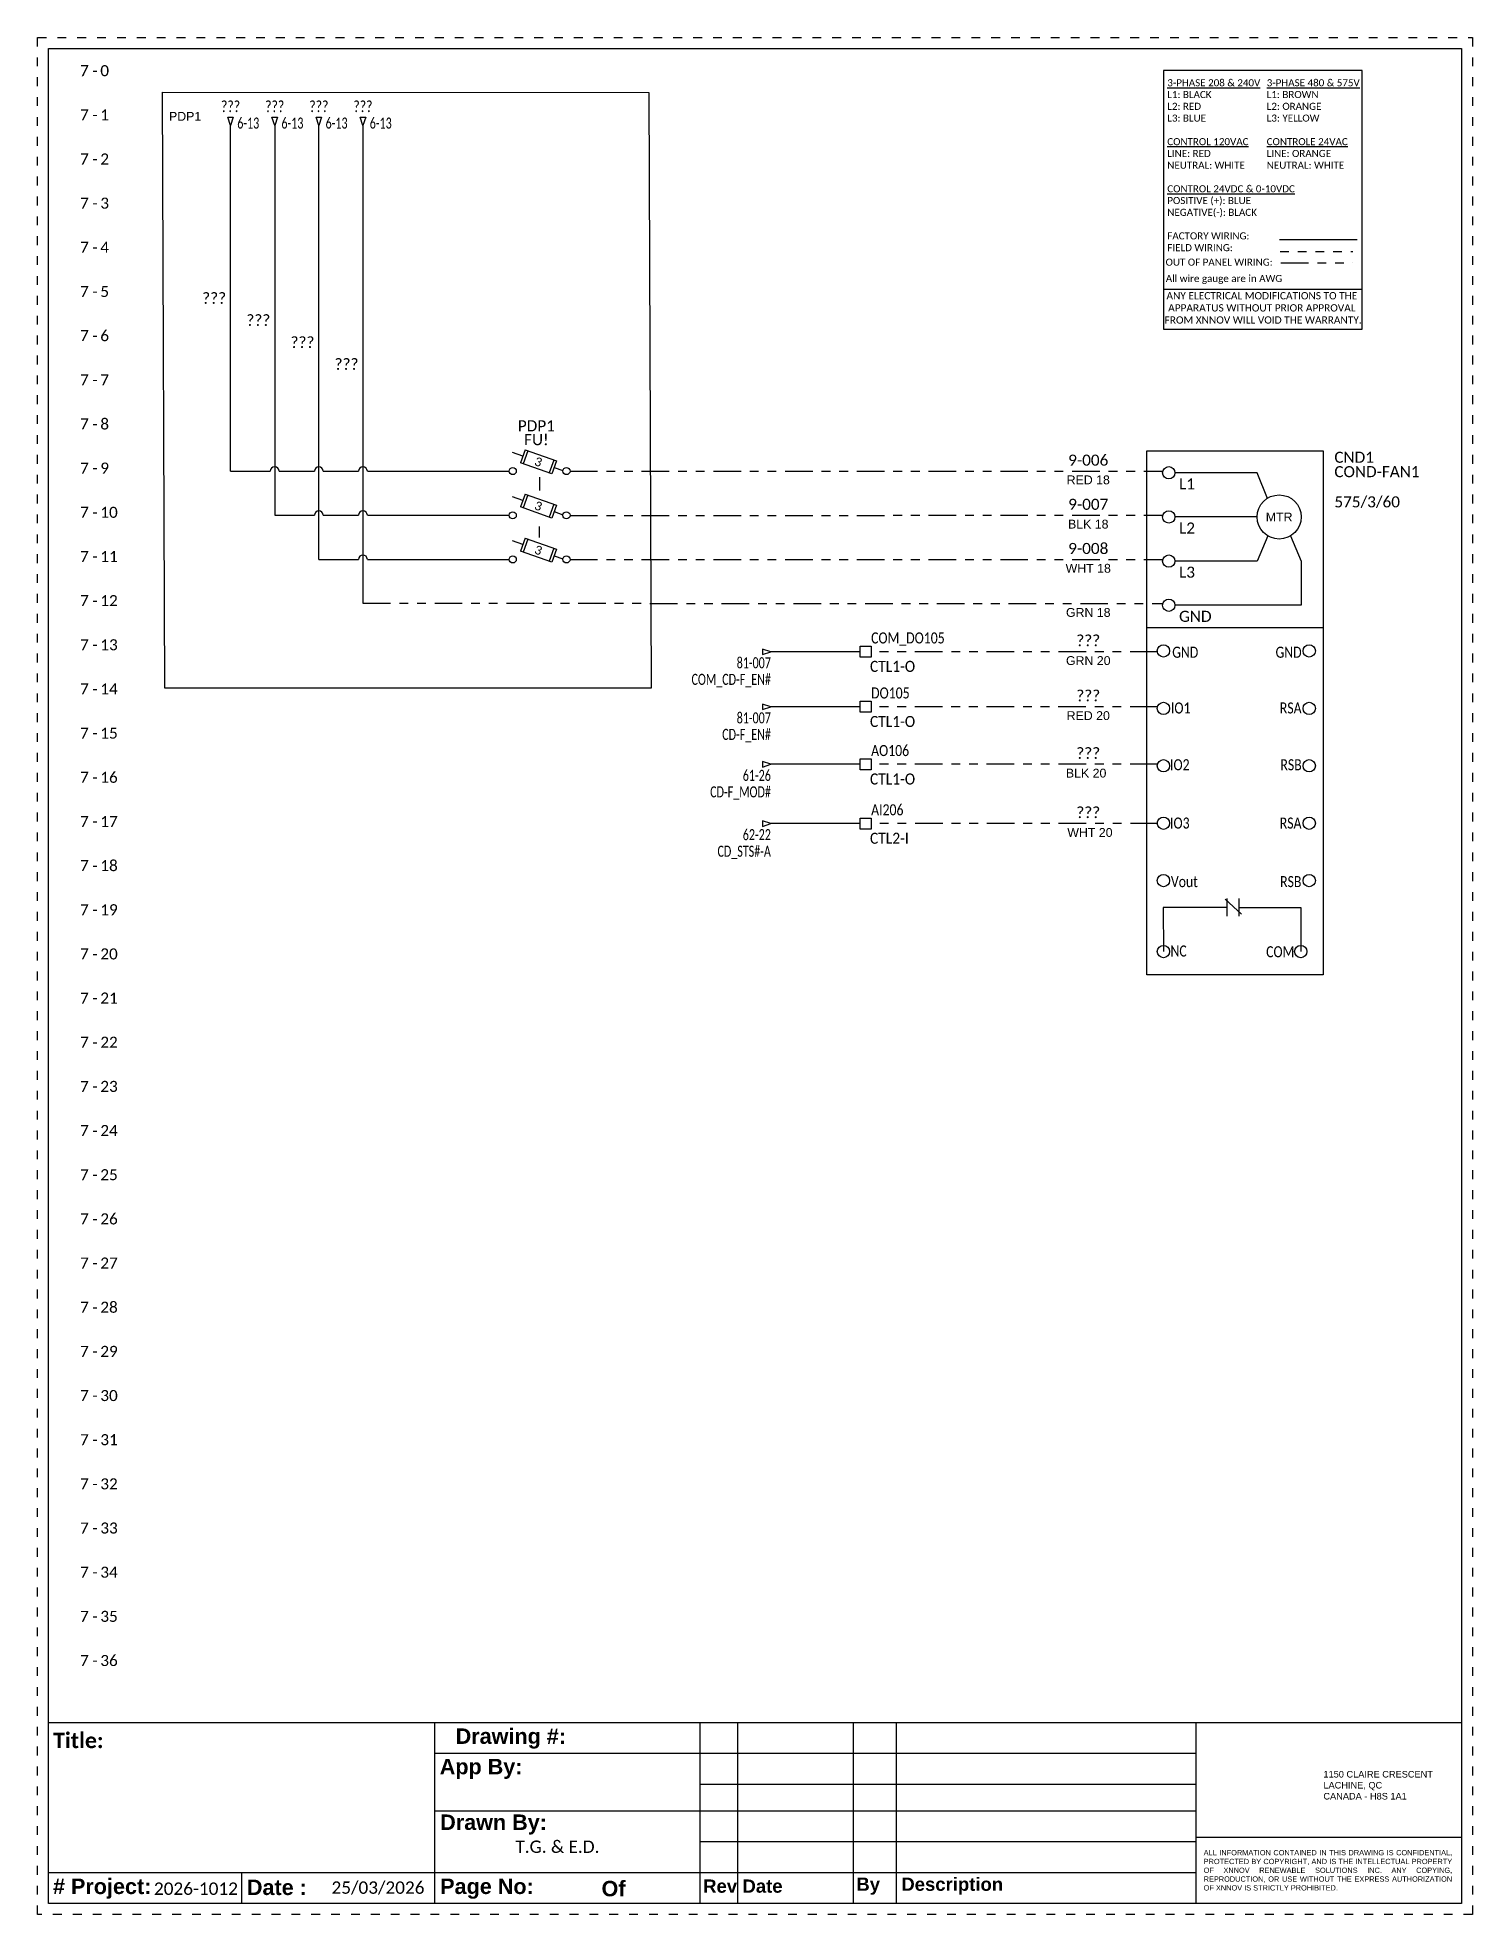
# Model space of a CAD drawing. Header units: inches. Extents: x 0 to 216, y 0 to 294.
# Drawn here: x -0.13 to 16.12, y -0.13 to 21.12 of the extents above; entities outside this region: 4.
import ezdxf
from ezdxf.enums import TextEntityAlignment as Align

# ---------------------------------------------------------------- set-up
doc = ezdxf.new("R2010")
doc.units = ezdxf.units.IN
doc.header["$MEASUREMENT"] = 0
for name, pattern in [('Caddy_Solid', [0]), ('DASHED2', [0.375, 0.25, -0.125]), ('DOT2', [0.125, 0, -0.125]), ('PHANTOM2', [1.25, 0.625, -0.125, 0.125, -0.125, 0.125, -0.125])]:
    doc.linetypes.add(name, pattern=pattern)
for name, color, linetype in [('BLK_18', 251, 'Continuous'), ('BLK_20', 250, 'Continuous'), ('BLU_18', 5, 'Continuous'), ('BRN_8', 46, 'Continuous'), ('DESC', 7, 'Continuous'), ('GRN_14', 76, 'Continuous'), ('GRN_20', 76, 'Continuous'), ('LINK', 9, 'Continuous'), ('LOC', 8, 'Continuous'), ('MISC', 7, 'Continuous'), ('ORG_8', 30, 'Continuous'), ('RAIL', 7, 'Continuous'), ('RED_18', 1, 'Continuous'), ('RED_20', 1, 'Continuous'), ('SYMS', 7, 'Continuous'), ('TAGFIXED', 7, 'Continuous'), ('TAGS', 150, 'Continuous'), ('TERMS', 123, 'Continuous'), ('wht_18', 7, 'Continuous'), ('WHT_20', 7, 'Continuous'), ('WIRENO', 72, 'Continuous'), ('WIREREF_DEST', 52, 'Continuous'), ('XREF', 7, 'Continuous'), ('YEL_8', 2, 'Continuous')]:
    doc.layers.add(name, color=color, linetype=linetype)
doc.layers.add('TITLEBLOCK_FRAME', color=7, linetype='DOT2', plot=False)
doc.styles.get("Standard").update_dxf_attribs({"font": 'arial.ttf'})
doc.styles.add('WD', font='calibri.ttf')

# ---------------------------------------------------------------- blocks, each defined once
blk = doc.blocks.new('*U9')
at = {"color": 7, "linetype": 'Caddy_Solid', "lineweight": 25}
blk.add_line((-1.185, 1.09), (-0.307, 1.09), dxfattribs=at)
at = {"color": 7, "linetype": 'DASHED2', "lineweight": 25, "ltscale": 0.25}
blk.add_line((-1.179, 0.953), (-0.354, 0.953), dxfattribs=at)
at = {"linetype": 'PHANTOM2', "ltscale": 0.5}
blk.add_line((-1.17, 0.826), (-0.355, 0.826), dxfattribs=at)
blk.add_line((-2.5, 0.528), (-0.25, 0.528))
blk.add_lwpolyline([(-0.25, 3), (-2.5, 3), (-2.5, 0.075), (-0.25, 0.075)], close=True)
at = {"style": 'WD'}
for s, p in [('OUT OF PANEL WIRING:', (-2.476, 0.792)), ('All wire gauge are in AWG', (-2.474, 0.607))]:
    blk.add_text(s, height=0.08, dxfattribs=at).set_placement(p)
for s, heights, insert, char_height, attachment_point in [('{\\L3-PHASE 208 & 240V}\\PL1: BLACK\\PL2: RED\\PL3: BLUE\\P\\P{\\LCONTROL 120VAC}\\PLINE: RED\\PNEUTRAL: WHITE\\P{\\L\\PCONTROL 24VDC & 0-10VDC\\P}POSITIVE (+): BLUE\\PNEGATIVE(-): BLACK\\P\\P\\pxql;FACTORY WIRING:\\PFIELD WIRING:', [1.974], (-2.457, 2.903), 0.08, 1), ('{\\L3-PHASE 480 & 575V}\\PL1: BROWN\\PL2: ORANGE\\PL3: YELLOW\\P\\P{\\LCONTROLE 24VAC}\\PLINE: ORANGE\\PNEUTRAL: WHITE', [0], (-1.331, 2.903), 0.08, 1), ('ANY ELECTRICAL MODIFICATIONS TO THE \\PAPPARATUS WITHOUT PRIOR APPROVAL\\P FROM XNNOV WILL VOID THE WARRANTY.', [0], (-1.386, 0.314), 0.08242, 5)]:
    blk.add_mtext_dynamic_manual_height_columns(s, width=4.81392, gutter_width=1.374, heights=heights, dxfattribs=dict(at, insert=insert, char_height=char_height, attachment_point=attachment_point))
blk = doc.blocks.new('HDS21FL0')
for p, q in [((-0.163, 0.241), (-0.216, 0.094)), ((-0.134, 0.231), (-0.187, 0.084)), ((-0.163, 0.241), (0.19, 0.116)), ((-0.19, 0.168), (-0.307, 0.21)), ((0.137, -0.032), (-0.216, 0.094)), ((0.16, 0.126), (0.108, -0.021)), ((0.19, 0.116), (0.137, -0.032)), ((0.164, 0.042), (0.264, 0.006))]:
    blk.add_line(p, q)
at = {"linetype": 'Continuous'}
for centre in [(-0.304, 0), (0.304, 0)]:
    blk.add_circle(centre, 0.04, dxfattribs=at)
at = {"style": 'WD', "width": 0.7}
for tag, p in [('INST', (-0.031, 0.607)), ('LOC', (-0.031, 0.438))]:
    blk.add_attdef(tag, text='', height=0.125, dxfattribs=at).set_placement(p, align=Align.CENTER)
blk.add_attdef('RATING1', text='', height=0.125, rotation=340.3798, dxfattribs=at).set_placement((-0.013, 0.105), align=Align.MIDDLE_CENTER)
at = {"style": 'WD'}
blk.add_attdef('TAG2', text='', height=0.125, dxfattribs=at).set_placement((-0.031, 0.281), align=Align.CENTER)
for tag, p in [('X2LINK', (0, 0.375)), ('X8LINK', (0, -0.25))]:
    blk.add_attdef(tag, p, '', height=0.01, dxfattribs=at)
for tag, p, height, flags in [('CONTACT', (0.098, 0.24), 0.01, 9), ('FAMILY', (0.098, 0.264), 0.01, 9), ('X4TERM01', (-0.344, 0), 0.0125, 1), ('X1TERM02', (0.344, 0), 0.0125, 1)]:
    blk.add_attdef(tag, p, '', height=height, dxfattribs=dict(at, flags=flags))
at = {"linetype": 'Continuous', "style": 'WD', "flags": 8}
blk.add_attdef('TERM01', text='', height=0.125, dxfattribs=at).set_placement((-0.406, -0.031), align=Align.TOP_RIGHT)
blk.add_attdef('TERM02', text='', height=0.125, dxfattribs=at).set_placement((0.406, -0.031), align=Align.TOP_LEFT)
blk = doc.blocks.new('HA1D2')
blk.add_lwpolyline([(0, 0.094), (0.031, 0.094), (0, 0), (-0.031, 0.094), (0, 0.094)])
at = {"style": 'WD', "width": 0.8, "flags": 8}
blk.add_attdef('WIRENO', text='', height=0.125, dxfattribs=at).set_placement((0, 0.15), align=Align.CENTER)
at = {"style": 'WD', "flags": 1}
for tag, p in [('X8TERM01', (0, 0)), ('SIGCODE', (0.026, 0.066))]:
    blk.add_attdef(tag, p, '', height=0.01, dxfattribs=at)
at = {"style": 'WD', "width": 0.7}
for tag, p in [('XREF', (0.077, -0.037)), ('DESC1', (0.077, -0.206))]:
    blk.add_attdef(tag, p, '', height=0.125, dxfattribs=at)
blk = doc.blocks.new('HDS11FL')
for p, q in [((-0.163, 0.241), (-0.216, 0.094)), ((-0.134, 0.231), (-0.187, 0.084)), ((-0.163, 0.241), (0.19, 0.116)), ((-0.19, 0.168), (-0.307, 0.21)), ((0.137, -0.032), (-0.216, 0.094)), ((0.16, 0.126), (0.108, -0.021)), ((0.19, 0.116), (0.137, -0.032)), ((0.164, 0.042), (0.264, 0.006))]:
    blk.add_line(p, q)
at = {"linetype": 'Continuous'}
for centre in [(-0.304, 0), (0.304, 0)]:
    blk.add_circle(centre, 0.04, dxfattribs=at)
at = {"style": 'WD', "width": 0.7}
for tag, p in [('INST', (-0.031, 0.607)), ('LOC', (-0.031, 0.438))]:
    blk.add_attdef(tag, text='', height=0.125, dxfattribs=at).set_placement(p, align=Align.CENTER)
blk.add_attdef('RATING1', text='', height=0.125, rotation=340.3798, dxfattribs=at).set_placement((-0.013, 0.105), align=Align.MIDDLE_CENTER)
at = {"style": 'WD'}
blk.add_attdef('TAG1', text='', height=0.125, dxfattribs=at).set_placement((-0.031, 0.281), align=Align.CENTER)
for tag, p in [('X2LINK', (0, 0.406)), ('X8LINK', (0, -0.109))]:
    blk.add_attdef(tag, p, '', height=0.01, dxfattribs=at)
at = {"linetype": 'Continuous', "style": 'WD', "flags": 9}
for tag, p in [('ASSYCODE', (0.126, 0.206)), ('MFG', (0.126, 0.228)), ('CAT', (0.126, 0.247))]:
    blk.add_attdef(tag, text='', height=0.01, dxfattribs=at).set_placement(p, align=Align.CENTER)
at = {"style": 'WD'}
for tag, p, height, flags in [('FAMILY', (0.098, 0.264), 0.01, 9), ('X4TERM01', (-0.344, 0), 0.0125, 1), ('CONTACT', (0.098, 0.187), 0.01, 9), ('X1TERM02', (0.344, 0), 0.0125, 1)]:
    blk.add_attdef(tag, p, '', height=height, dxfattribs=dict(at, flags=flags))
at = {"linetype": 'Continuous', "style": 'WD', "flags": 8}
blk.add_attdef('TERM01', text='', height=0.125, dxfattribs=at).set_placement((-0.406, -0.031), align=Align.TOP_RIGHT)
blk.add_attdef('TERM02', text='', height=0.125, dxfattribs=at).set_placement((0.406, -0.031), align=Align.TOP_LEFT)
blk = doc.blocks.new('*U11')
blk.add_circle((0, 0), 0.0699)
blk = doc.blocks.new('*U12')
at = {"color": 0, "linetype": 'ByBlock', "lineweight": -2, "transparency": 16777216}
for p in [(0, 2.6), (0, 1.95), (0, 1.3), (0, 0.65), (0, 0)]:
    blk.add_blockref('*U11', p, dxfattribs=at)
blk = doc.blocks.new('*U13')
blk.add_circle((0, 0), 0.0699)
blk = doc.blocks.new('*U14')
at = {"color": 0, "linetype": 'ByBlock', "lineweight": -2, "transparency": 16777216}
for p in [(0, 2.6), (0, 1.95), (0, 1.3), (0, 0.65), (0, 0)]:
    blk.add_blockref('*U13', p, dxfattribs=at)
blk = doc.blocks.new('HMO1_COND_FAN')
for p, q in [((0.25, 1.75), (-0.68, 1.75)), ((0.25, 0.75), (-0.68, 0.75)), ((-1, 0), (1, 0))]:
    blk.add_line(p, q)
at = {"ltscale": 0.5}
for p, q in [((0.366, 1.461), (0.25, 1.75)), ((0.25, 1.25), (-0.68, 1.25)), ((0.372, 1.035), (0.25, 0.75)), ((0.628, 1.035), (0.75, 0.75)), ((0.75, 0.75), (0.75, 0.25)), ((0.75, 0.25), (-0.68, 0.25)), ((-0.112, -3.078), (0.072, -3.246)), ((-0.089, -3.27), (-0.089, -3.07)), ((0.046, -3.27), (0.046, -3.07)), ((0.046, -3.17), (0.744, -3.17)), ((0.744, -3.17), (0.744, -3.67))]:
    blk.add_line(p, q, dxfattribs=at)
blk.add_lwpolyline([(-1, 2), (1, 2), (1, -3.932), (-1, -3.932)], close=True)
blk.add_lwpolyline([(-0.089, -3.17), (-0.814, -3.17), (-0.811, -3.67)], dxfattribs=at)
for centre, radius in [((-0.75, 1.75), 0.0699), ((0.5, 1.25), 0.25), ((-0.75, 1.25), 0.0699), ((-0.75, 0.75), 0.0699), ((-0.75, 0.25), 0.0699), ((-0.811, -3.67), 0.0699), ((0.744, -3.67), 0.0699)]:
    blk.add_circle(centre, radius)
for name, p in [('*U14', (-0.811, -2.867)), ('*U12', (0.84, -2.867))]:
    blk.add_blockref(name, p)
at = {"insert": (0.5, 1.25), "char_height": 0.1, "attachment_point": 5}
blk.add_mtext_dynamic_manual_height_columns('MTR', width=1, gutter_width=0.5, heights=[0], dxfattribs=at)
at = {"style": 'WD'}
for tag, p in [('CAT', (0, 1.896)), ('XREF', (2.147, 0.09))]:
    blk.add_attdef(tag, text='', height=0.125, dxfattribs=at).set_placement(p, align=Align.MIDDLE)
for tag, flags, p in [('FAMILY', 9, (0.567, 1.834)), ('INST', 1, (1.307, 1.864)), ('ASSYCODE', 9, (0.567, 1.659))]:
    blk.add_attdef(tag, text='', height=0.125, dxfattribs=dict(at, flags=flags)).set_placement(p, align=Align.CENTER)
for tag, p in [('LOC', (1.125, 1.926)), ('TAG1', (1.125, 1.763)), ('TERM01', (-0.634, 1.625)), ('DESC1', (1.125, 1.597)), ('DESC2', (1.125, 1.422)), ('DESC3', (1.125, 1.247)), ('RATING1', (1.125, 1.422)), ('TERM02', (-0.634, 1.125)), ('TERM03', (-0.634, 0.625)), ('TERM04', (-0.634, 0.125))]:
    blk.add_attdef(tag, text='', height=0.125, dxfattribs=at).set_placement(p, align=Align.MIDDLE_LEFT)
at = {"style": 'WD', "flags": 1}
for tag, p, height in [('X4TERM01', (-0.82, 1.75), 0.0125), ('X4TERM02', (-0.82, 1.25), 0.0125), ('X4TERM03', (-0.82, 0.75), 0.0125), ('X4TERM04', (-0.82, 0.25), 0.0125), ('X4TERM18', (-0.875, -0.275), 0.005), ('X1TERM23', (0.875, -0.277), 0.005), ('X4TERM19', (-0.875, -0.923), 0.005), ('X1TERM24', (0.874, -0.919), 0.005), ('X4TERM20', (-0.874, -1.566), 0.005), ('X1TERM25', (0.876, -1.571), 0.005), ('X4TERM21', (-0.873, -2.212), 0.005), ('X1TERM26', (0.874, -2.218), 0.005), ('X4TERM22', (-0.871, -2.878), 0.005), ('X1TERM27', (0.873, -2.869), 0.005), ('X4TERM29', (-0.873, -3.674), 0.005), ('X1TERM28', (0.777, -3.671), 0.005)]:
    blk.add_attdef(tag, p, '', height=height, dxfattribs=at)
blk.add_attdef('MFG', text='', height=0.125, dxfattribs=at).set_placement((0.337, 1.721), align=Align.MIDDLE)
at = {"style": 'WD'}
for tag, p in [('X4TERMDESC01', (-0.627, 1.625)), ('X4TERMDESC02', (-0.627, 1.125)), ('X4TERMDESC03', (-0.627, 0.625)), ('X4TERMDESC04', (-0.627, 0.062))]:
    blk.add_attdef(tag, text='', height=0.125, dxfattribs=at).set_placement(p, align=Align.TOP_LEFT)
at = {"style": 'WD', "flags": 1}
for tag, p in [('RATING2', (1.125, 1.247)), ('RATING3', (1.125, 1.047)), ('RATING4', (1.125, 0.859)), ('RATING5', (1.125, 0.672)), ('RATING6', (1.125, 0.484)), ('RATING7', (1.125, 0.297)), ('RATING8', (1.125, 0.109)), ('RATING9', (1.125, -0.078)), ('RATING10', (1.125, -0.266)), ('RATING11', (1.125, -0.453)), ('RATING12', (1.125, -0.641))]:
    blk.add_attdef(tag, text='', height=0.125, dxfattribs=at).set_placement(p, align=Align.MIDDLE_LEFT)
at = {"style": 'WD', "width": 0.8}
for tag, p in [('TERM18', (-0.711, -0.218)), ('TERM19', (-0.726, -0.849)), ('TERM20', (-0.736, -1.493)), ('TERM21', (-0.736, -2.152)), ('TERM22', (-0.726, -2.816))]:
    blk.add_attdef(tag, text='', height=0.125, dxfattribs=at).set_placement(p, align=Align.TOP_LEFT)
for tag, p in [('TERM23', (0.754, -0.218)), ('TERM24', (0.754, -0.849)), ('TERM25', (0.755, -1.493)), ('TERM26', (0.753, -2.152)), ('TERM27', (0.752, -2.816)), ('TERM28', (0.672, -3.61))]:
    blk.add_attdef(tag, text='', height=0.125, dxfattribs=at).set_placement(p, align=Align.TOP_RIGHT)
blk.add_attdef('TERM29', text='', height=0.125, dxfattribs=at).set_placement((-0.731, -3.663), align=Align.MIDDLE_LEFT)
blk = doc.blocks.new('WD_WNH')
at = {"linetype": 'Continuous', "style": 'WD'}
blk.add_attdef('WIRENO', text='', height=0.125, dxfattribs=at).set_placement((0, 0.062), align=Align.CENTER)
at = {"style": 'WD', "flags": 1}
for tag, p in [('W01USER', (0, 0.078)), ('W02USER', (0, 0.07)), ('W03USER', (0, 0.062)), ('W04USER', (0, 0.055)), ('W05USER', (0, 0.047)), ('W06USER', (0, 0.039)), ('W07USER', (0, 0.031)), ('W08USER', (0, 0.023)), ('W09USER', (0, 0.016)), ('W10USER', (0, 0.008))]:
    blk.add_attdef(tag, text='', height=0.005, dxfattribs=at).set_placement(p, align=Align.CENTER)
blk = doc.blocks.new('HA1D3')
blk.add_lwpolyline([(-0.094, 0), (-0.094, -0.031), (0, 0), (-0.094, 0.031), (-0.094, 0)])
at = {"style": 'WD', "width": 0.8, "flags": 8}
blk.add_attdef('WIRENO', text='', height=0.125, dxfattribs=at).set_placement((0, 0.094), align=Align.RIGHT)
at = {"style": 'WD', "flags": 1}
blk.add_attdef('SIGCODE', text='', height=0.01, dxfattribs=at).set_placement((-0.02, 0.047), align=Align.RIGHT)
blk.add_attdef('X1TERM01', (0, 0), '', height=0.01, dxfattribs=at)
at = {"style": 'WD', "width": 0.7}
for tag, p in [('XREF', (0, -0.188)), ('DESC1', (0, -0.375))]:
    blk.add_attdef(tag, text='', height=0.125, dxfattribs=at).set_placement(p, align=Align.RIGHT)
blk = doc.blocks.new('HT0001')
for p, q in [((-0.062, 0.062), (0.062, 0.062)), ((-0.062, -0.062), (-0.062, 0.062)), ((0.062, 0.062), (0.062, -0.062)), ((0.062, -0.062), (-0.062, -0.062))]:
    blk.add_line(p, q)
at = {"style": 'WD'}
for tag, p, width in [('INST', (0.062, 0.42), 0.7), ('LOC', (0.062, 0.25), 0.7), ('DESC1', (0.05, -0.385), 0.8)]:
    blk.add_attdef(tag, p, '', height=0.125, dxfattribs=dict(at, width=width))
at = {"linetype": 'Continuous', "style": 'WD'}
for tag, p, height, width, flags in [('TERM01', (0.062, 0.094), 0.125, 0.8, 8), ('TAGSTRIP', (0.05, -0.229), 0.125, 0.9, 8), ('DESC2', (0.05, -0.541), 0.125, 0.8, 8), ('CAT', (0.213, -0.406), 0.109, 0.8, 1), ('DESC3', (0.05, -0.698), 0.125, 0.8, 8)]:
    blk.add_attdef(tag, p, '', height=height, dxfattribs=dict(at, width=width, flags=flags))
at = {"style": 'WD', "flags": 1}
for tag, p, height in [('X4TERM01', (-0.062, 0), 0.0125), ('X4TERMDESC01', (-0.055, -0.023), 0.025), ('X2TERMDESC01', (-0.006, 0.029), 0.025), ('X2TERM01', (0, 0.062), 0.0125), ('STRIPSEQ', (0, 0), 0.00125), ('X2PIN01', (0.033, 0.084), 0.0125), ('X1TERMDESC01', (0.039, 0.007), 0.025), ('X1TERM01', (0.062, 0), 0.0125), ('X1PIN01', (0.087, 0.016), 0.0125), ('X4PIN01', (-0.114, -0.038), 0.0125), ('LINKTERM', (0, -0.002), 0.00125), ('X8TERMDESC01', (0, -0.054), 0.025), ('X8TERM01', (0, -0.062), 0.0125), ('X8PIN01', (0.026, -0.096), 0.0125)]:
    blk.add_attdef(tag, p, '', height=height, dxfattribs=at)
at = {"linetype": 'Continuous', "style": 'WD', "width": 0.8, "flags": 1}
blk.add_attdef('MFG', text='', height=0.109, dxfattribs=at).set_placement((0.088, -0.406), align=Align.RIGHT)
at = {"style": 'WD', "width": 0.7, "flags": 1}
blk.add_attdef('ASSYCODE', (0.062, -0.281), '', height=0.01, dxfattribs=at)
blk = doc.blocks.new('WD_WNV')
at = {"linetype": 'Continuous', "style": 'WD'}
blk.add_attdef('WIRENO', text='', height=0.125, dxfattribs=at).set_placement((-0.05, 0), align=Align.MIDDLE_RIGHT)
at = {"style": 'WD', "flags": 1}
for tag, p in [('W01USER', (-0.062, 0.094)), ('W02USER', (-0.062, 0.086)), ('W03USER', (-0.062, 0.078)), ('W04USER', (-0.062, 0.07)), ('W05USER', (-0.062, 0.062)), ('W06USER', (-0.062, 0.055)), ('W07USER', (-0.062, 0.047)), ('W08USER', (-0.062, 0.039)), ('W09USER', (-0.062, 0.031)), ('W10USER', (-0.062, 0.023))]:
    blk.add_attdef(tag, text='', height=0.005, dxfattribs=at).set_placement(p, align=Align.CENTER)
blk = doc.blocks.new('WD_MLRH7')
at = {"style": 'WD'}
blk.add_attdef('WDCOPY_DASH', text='', height=0.125, dxfattribs=at).set_placement((-0.684, 0), align=Align.MIDDLE)
blk.add_attdef('SHEET', text='', height=0.125, dxfattribs=at).set_placement((-0.756, 0), align=Align.MIDDLE_RIGHT)
blk.add_attdef('RUNGFIRST', text='', height=0.125, dxfattribs=at).set_placement((-0.625, 0), align=Align.MIDDLE_LEFT)
at = {"style": 'WD', "flags": 1}
for tag, p in [('RUNGHORV', (-0.25, -0.127)), ('RUNGDIST', (-0.25, -0.2)), ('RUNGCNT', (-0.25, -0.237)), ('RUNGINC', (-0.25, -0.163)), ('WIRE-START', (-0.25, -0.356)), ('WIREMODE', (-0.25, -0.281)), ('WIRE-GSUF', (-0.25, -0.396)), ('PH3SPACE', (-0.25, -0.437)), ('WIREFMT', (-0.25, -0.321))]:
    blk.add_attdef(tag, text='', height=0.025, dxfattribs=at).set_placement(p, align=Align.RIGHT)
blk = doc.blocks.new('*U18')
at = {"color": 5}
for p, q in [((0, 21), (16, 21)), ((0, 0), (0, 21)), ((16, 21), (16, 0)), ((0, 2.05), (16, 2.05)), ((4.372, 2.05), (4.372, 0)), ((7.376, 2.05), (7.376, 0)), ((7.8, 2.05), (7.8, 0)), ((9.113, 2.05), (9.113, 0)), ((9.599, 2.05), (9.599, 0)), ((9.599, 2.05), (9.599, 0)), ((12.992, 2.05), (12.992, 0)), ((4.372, 1.7), (12.992, 1.7)), ((7.376, 1.35), (12.992, 1.35)), ((4.372, 1.05), (12.992, 1.05)), ((7.376, 0.7), (12.992, 0.7)), ((12.992, 0.75), (16, 0.75)), ((0, 0.35), (12.992, 0.35)), ((2.186, 0.35), (2.186, 0)), ((16, 0), (0, 0))]:
    blk.add_line(p, q, dxfattribs=at)
at = {"layer": 'TITLEBLOCK_FRAME'}
blk.add_lwpolyline([(-0.125, 21.125), (16.125, 21.125), (16.125, -0.125), (-0.125, -0.125)], close=True, dxfattribs=at)
blk.add_lwpolyline([(-0.125, 21.125), (16.125, 21.125), (16.125, -0.125), (-0.125, -0.125)], close=True, dxfattribs=at)
at = {"color": 7, "char_height": 0.175, "style": 'WD'}
for s, width, gutter_width, heights, insert, attachment_point in [('{\\fCalibri|b1|i0|c0|p34;Title:}', 4.49877, 1.75, [0], (0.052, 1.933), 1), ('\\pxi-3,l4,t4;{\\fArial|b1|i0|c0|p34;Drawing #:}', 2.99404, 4.083, [0], (4.435, 1.867), 4), ('{\\fArial|b1|i0|c0|p34;App By:}', 4.49661, 1.749, [0], (4.43, 1.523), 4), ('{\\fArial|b1|i0|c0|p34;Drawn By:}', 2.16756, 1.749, [0.131], (4.435, 0.893), 4), ('{\\fArial|b1|i0|c0|p34;# Project:}', 1.25184, 1.749, [0], (0.05, 0.167), 4), ('{\\fArial|b1|i0|c0|p34;Date :}', 2.18747, 1.749, [0], (2.246, 0.181), 4), ('{\\fArial|b1|i0|c0|p34;Page No:}', 4.49661, 1.749, [0], (4.435, 0.167), 4), ('{\\fArial|b1|i0|c0|p34;Of}', 4.49661, 1.749, [0], (6.262, 0.167), 4)]:
    blk.add_mtext_dynamic_manual_height_columns(s, width=width, gutter_width=gutter_width, heights=heights, dxfattribs=dict(at, insert=insert, attachment_point=attachment_point))
for s, width, gutter_width, insert, char_height, attachment_point in [('1150 CLAIRE CRESCENT\\PLACHINE, QC \\PCANADA - H8S 1A1', 1.56147, 0.995, (14.437, 1.5), 0.07464, 1), ('\\pxqj;ALL INFORMATION CONTAINED IN THIS DRAWING IS CONFIDENTIAL, PROTECTED BY COPYRIGHT, AND IS THE INTELLECTUAL PROPERTY OF XNNOV RENEWABLE SOLUTIONS INC. ANY COPYING, REPRODUCTION, OR USE WITHOUT THE EXPRESS AUTHORIZATION OF XNNOV IS STRICTLY PROHIBITED.', 2.80577, 0.597, (13.081, 0.375), 0.059714, 4)]:
    blk.add_mtext_dynamic_manual_height_columns(s, width=width, gutter_width=gutter_width, heights=[0], dxfattribs=dict(insert=insert, char_height=char_height, attachment_point=attachment_point))
at = {"color": 7, "char_height": 0.15, "attachment_point": 4}
for s, width, insert in [('{\\fArial|b1|i0|c0|p34;Rev}', 0.34979, (7.413, 0.195)), ('{\\fArial|b1|i0|c0|p34; Date}', 0.58778, (7.8, 0.195)), ('{\\fArial|b1|i0|c0|p34;By}', 0.36928, (9.148, 0.195)), ('{\\fArial|b1|i0|c0|p34; Description}', 1.60793, (9.599, 0.195))]:
    blk.add_mtext_dynamic_manual_height_columns(s, width=width, gutter_width=1.749, heights=[0], dxfattribs=dict(at, insert=insert))
at = {"color": 7, "style": 'WD', "flags": 4}
for tag, p in [('N5', (7.597, 1.925)), ('N4', (7.597, 1.575)), ('N3', (7.597, 1.225)), ('N2', (7.597, 0.925)), ('N1', (7.597, 0.575)), ('PAGENO', (5.883, 0.167)), ('SHEETMAX', (6.824, 0.157))]:
    blk.add_attdef(tag, text='', height=0.14, dxfattribs=at).set_placement(p, align=Align.MIDDLE_CENTER)
for tag, height, p in [('DATE5', 0.14, (7.854, 1.925)), ('PAR5', 0.14, (9.104, 1.925)), ('DESCRIPTION5', 0.14, (9.661, 1.925)), ('TITLE1', 0.175, (0.091, 1.57)), ('DATE4', 0.14, (7.854, 1.575)), ('PAR4', 0.14, (9.104, 1.575)), ('DESCRIPTION4', 0.14, (9.661, 1.575)), ('TITLE2', 0.175, (0.091, 1.306)), ('AP.PAR', 0.14, (5.526, 1.365)), ('DATE3', 0.14, (7.854, 1.225)), ('PAR3', 0.14, (9.104, 1.225)), ('DESCRIPTION3', 0.14, (9.661, 1.225)), ('TITLE3', 0.175, (0.091, 1.041)), ('DATE2', 0.14, (7.854, 0.925)), ('PAR2', 0.14, (9.104, 0.925)), ('DESCRIPTION2', 0.14, (9.661, 0.925)), ('DESS.PAR', 0.14, (5.286, 0.642)), ('DATE1', 0.14, (7.854, 0.575)), ('PAR1', 0.14, (9.109, 0.575)), ('DESCRIPTION1', 0.14, (9.645, 0.575)), ('PRJCT', 0.14, (1.193, 0.167)), ('DATE', 0.14, (3.204, 0.179))]:
    blk.add_attdef(tag, text='', height=height, dxfattribs=at).set_placement(p, align=Align.MIDDLE_LEFT)

msp = doc.modelspace()

# ---------------------------------------------------------------- linework, layer by layer
at = {"color": 8, "ltscale": 0.5}
msp.add_lwpolyline([(1.289, 20.505), (6.798, 20.502), (6.825, 13.76), (1.316, 13.76)], close=True, dxfattribs=at)
at = {"layer": 'BLK_18', "linetype": 'PHANTOM2', "ltscale": 0.5}
msp.add_line((5.904, 15.715), (12.616, 15.716), dxfattribs=at)
at = {"layer": 'BLK_20', "linetype": 'PHANTOM2', "ltscale": 0.5}
msp.add_line((12.561, 12.897), (9.315, 12.897), dxfattribs=at)
at = {"layer": 'BLU_18', "ltscale": 0.5}
msp.add_line((9.19, 12.225), (8.18, 12.225), dxfattribs=at)
at = {"layer": 'BRN_8', "ltscale": 0.5}
for p, q in [((2.061, 16.216), (2.061, 20.131)), ((2.061, 16.216), (2.511, 16.216)), ((2.611, 16.216), (3.011, 16.216)), ((3.111, 16.216), (3.51, 16.216)), ((3.61, 16.216), (5.217, 16.216))]:
    msp.add_line(p, q, dxfattribs=at)
for centre in [(2.561, 16.216), (3.061, 16.216), (3.56, 16.216)]:
    msp.add_arc(centre, 0.05, 0, 180, dxfattribs=at)
at = {"layer": 'GRN_14', "ltscale": 0.5}
msp.add_line((3.56, 20.131), (3.56, 14.721), dxfattribs=at)
at = {"layer": 'GRN_14', "linetype": 'PHANTOM2', "ltscale": 0.5}
msp.add_line((3.56, 14.721), (12.616, 14.716), dxfattribs=at)
at = {"layer": 'GRN_20', "ltscale": 0.5}
msp.add_line((9.19, 14.171), (8.18, 14.171), dxfattribs=at)
at = {"layer": 'GRN_20', "linetype": 'PHANTOM2', "ltscale": 0.5}
msp.add_line((12.561, 14.171), (9.315, 14.171), dxfattribs=at)
at = {"layer": 'LINK'}
for points in [[(5.561, 16.148), (5.561, 15.998)], [(5.561, 15.466), (5.561, 15.591)]]:
    msp.add_lwpolyline(points, dxfattribs=at)
at = {"layer": 'ORG_8', "ltscale": 0.5}
for p, q in [((2.561, 20.131), (2.561, 15.716)), ((2.561, 15.716), (3.011, 15.716)), ((3.111, 15.716), (3.51, 15.716)), ((3.61, 15.716), (5.217, 15.716))]:
    msp.add_line(p, q, dxfattribs=at)
for centre in [(3.061, 15.716), (3.56, 15.716)]:
    msp.add_arc(centre, 0.05, 0, 180, dxfattribs=at)
at = {"layer": 'RAIL', "lineweight": 50}
for p, q in [((10, 290), (10, 270)), ((210, 290), (210, 270))]:
    msp.add_line(p, q, dxfattribs=at)
at = {"layer": 'RED_18', "linetype": 'PHANTOM2', "ltscale": 0.5}
msp.add_line((5.904, 16.217), (12.616, 16.216), dxfattribs=at)
at = {"layer": 'RED_18', "ltscale": 0.5}
msp.add_line((9.19, 12.897), (8.18, 12.897), dxfattribs=at)
at = {"layer": 'RED_20', "ltscale": 0.5}
msp.add_line((9.19, 13.548), (8.18, 13.548), dxfattribs=at)
at = {"layer": 'RED_20', "linetype": 'PHANTOM2', "ltscale": 0.5}
msp.add_line((12.56, 13.548), (9.315, 13.548), dxfattribs=at)
at = {"layer": 'wht_18', "linetype": 'PHANTOM2', "ltscale": 0.5}
msp.add_line((5.904, 15.214), (12.616, 15.216), dxfattribs=at)
at = {"layer": 'WHT_20', "linetype": 'PHANTOM2', "ltscale": 0.5}
msp.add_line((12.563, 12.225), (9.315, 12.225), dxfattribs=at)
at = {"layer": 'YEL_8', "ltscale": 0.5}
msp.add_line((3.061, 15.216), (3.061, 20.131), dxfattribs=at)
at = {"layer": 'YEL_8'}
for p, q in [((3.061, 15.216), (3.51, 15.216)), ((3.61, 15.216), (5.217, 15.216))]:
    msp.add_line(p, q, dxfattribs=at)
msp.add_arc((3.56, 15.216), 0.05, 0, 180, dxfattribs=at)

# ---------------------------------------------------------------- block references
at = {"ltscale": 0.5}
ref = msp.add_blockref('*U18', (0, 0), dxfattribs=at)
ref.add_attrib('PRJCT', '2026-1012', dxfattribs={"color": 7, "height": 0.14, "style": 'WD'}).set_placement((1.193, 0.167), align=Align.MIDDLE_LEFT)
ref.add_attrib('DATE', '25/03/2026', dxfattribs={"color": 7, "height": 0.14, "style": 'WD'}).set_placement((3.204, 0.179), align=Align.MIDDLE_LEFT)
ref.add_attrib('DESS.PAR', 'T.G. & E.D.', dxfattribs={"color": 7, "height": 0.14, "style": 'WD'}).set_placement((5.286, 0.642), align=Align.MIDDLE_LEFT)
msp.add_blockref('WD_MLRH7', (1.211, 20.75), dxfattribs=at).add_auto_attribs({'RUNGFIRST': '0', 'SHEET': '7', 'WDCOPY_DASH': '-'})
msp.add_blockref('*U9', (15.126, 17.75))
at = {"layer": 'SYMS', "ltscale": 0.5}
ref = msp.add_blockref('HA1D2', (2.061, 20.131), dxfattribs=at)
ref.add_attrib('WIRENO', '???', dxfattribs={"layer": 'WIREREF_DEST', "height": 0.125, "style": 'WD', "width": 0.8, "flags": 8}).set_placement((2.061, 20.281), align=Align.CENTER)
ref.add_attrib('XREF', '6-13', (2.137, 20.094), dxfattribs={"layer": 'XREF', "height": 0.125, "style": 'WD', "width": 0.7})
ref = msp.add_blockref('HA1D2', (2.561, 20.131), dxfattribs=at)
ref.add_attrib('WIRENO', '???', dxfattribs={"layer": 'WIREREF_DEST', "height": 0.125, "style": 'WD', "width": 0.8, "flags": 8}).set_placement((2.561, 20.281), align=Align.CENTER)
ref.add_attrib('XREF', '6-13', (2.637, 20.094), dxfattribs={"layer": 'XREF', "height": 0.125, "style": 'WD', "width": 0.7})
ref = msp.add_blockref('HA1D2', (3.061, 20.131), dxfattribs=at)
ref.add_attrib('WIRENO', '???', dxfattribs={"layer": 'WIREREF_DEST', "height": 0.125, "style": 'WD', "width": 0.8, "flags": 8}).set_placement((3.061, 20.281), align=Align.CENTER)
ref.add_attrib('XREF', '6-13', (3.137, 20.094), dxfattribs={"layer": 'XREF', "height": 0.125, "style": 'WD', "width": 0.7})
ref = msp.add_blockref('HA1D2', (3.56, 20.131), dxfattribs=at)
ref.add_attrib('WIRENO', '???', dxfattribs={"layer": 'WIREREF_DEST', "height": 0.125, "style": 'WD', "width": 0.8, "flags": 8}).set_placement((3.56, 20.281), align=Align.CENTER)
ref.add_attrib('XREF', '6-13', (3.637, 20.094), dxfattribs={"layer": 'XREF', "height": 0.125, "style": 'WD', "width": 0.7})
at = {"layer": 'SYMS'}
ref = msp.add_blockref('HDS11FL', (5.561, 16.216), dxfattribs=at)
ref.add_attrib('RATING1', '3', dxfattribs={"layer": 'MISC', "height": 0.1, "rotation": 340.3798, "style": 'WD'}).set_placement((5.547, 16.321), align=Align.MIDDLE_CENTER)
ref.add_attrib('LOC', 'PDP1', dxfattribs={"layer": 'LOC', "height": 0.125, "style": 'WD'}).set_placement((5.524, 16.667), align=Align.CENTER)
ref.add_attrib('TAG1F', 'FU!', dxfattribs={"layer": 'TAGFIXED', "height": 0.125, "style": 'WD'}).set_placement((5.524, 16.51), align=Align.CENTER)
at = {"layer": 'SYMS', "ltscale": 0.5}
ref = msp.add_blockref('HMO1_COND_FAN', (13.436, 14.447), dxfattribs=at)
ref.add_attrib('LOC', 'CND1', dxfattribs={"layer": 'LOC', "height": 0.125, "style": 'WD'}).set_placement((14.561, 16.373), align=Align.MIDDLE_LEFT)
ref.add_attrib('TAG1F', 'COND-FAN1', dxfattribs={"layer": 'TAGFIXED', "height": 0.125, "style": 'WD'}).set_placement((14.561, 16.21), align=Align.MIDDLE_LEFT)
ref.add_attrib('TERM01', 'L1', dxfattribs={"layer": 'TERMS', "height": 0.125, "style": 'WD'}).set_placement((12.802, 16.072), align=Align.MIDDLE_LEFT)
ref.add_attrib('TERM02', 'L2', dxfattribs={"layer": 'TERMS', "height": 0.125, "style": 'WD'}).set_placement((12.802, 15.572), align=Align.MIDDLE_LEFT)
ref.add_attrib('TERM03', 'L3', dxfattribs={"layer": 'TERMS', "height": 0.125, "style": 'WD'}).set_placement((12.802, 15.072), align=Align.MIDDLE_LEFT)
ref.add_attrib('TERM04', 'GND', dxfattribs={"layer": 'TERMS', "height": 0.125, "style": 'WD'}).set_placement((12.802, 14.572), align=Align.MIDDLE_LEFT)
ref.add_attrib('RATING1', '575/3/60', dxfattribs={"layer": 'MISC', "height": 0.125, "style": 'WD'}).set_placement((14.561, 15.868), align=Align.MIDDLE_LEFT)
ref.add_attrib('TERM18', 'GND', dxfattribs={"layer": 'TERMS', "height": 0.125, "style": 'WD', "width": 0.8}).set_placement((12.725, 14.228), align=Align.TOP_LEFT)
ref.add_attrib('TERM19', 'IO1', dxfattribs={"layer": 'TERMS', "height": 0.125, "style": 'WD', "width": 0.8}).set_placement((12.71, 13.597), align=Align.TOP_LEFT)
ref.add_attrib('TERM20', 'IO2', dxfattribs={"layer": 'TERMS', "height": 0.125, "style": 'WD', "width": 0.8}).set_placement((12.7, 12.954), align=Align.TOP_LEFT)
ref.add_attrib('TERM21', 'IO3', dxfattribs={"layer": 'TERMS', "height": 0.125, "style": 'WD', "width": 0.8}).set_placement((12.7, 12.294), align=Align.TOP_LEFT)
ref.add_attrib('TERM22', 'Vout', dxfattribs={"layer": 'TERMS', "height": 0.125, "style": 'WD', "width": 0.8}).set_placement((12.71, 11.631), align=Align.TOP_LEFT)
ref.add_attrib('TERM23', 'GND', dxfattribs={"layer": 'TERMS', "height": 0.125, "style": 'WD', "width": 0.8}).set_placement((14.19, 14.228), align=Align.TOP_RIGHT)
ref.add_attrib('TERM24', 'RSA', dxfattribs={"layer": 'TERMS', "height": 0.125, "style": 'WD', "width": 0.8}).set_placement((14.19, 13.597), align=Align.TOP_RIGHT)
ref.add_attrib('TERM25', 'RSB', dxfattribs={"layer": 'TERMS', "height": 0.125, "style": 'WD', "width": 0.8}).set_placement((14.191, 12.954), align=Align.TOP_RIGHT)
ref.add_attrib('TERM26', 'RSA', dxfattribs={"layer": 'TERMS', "height": 0.125, "style": 'WD', "width": 0.8}).set_placement((14.189, 12.294), align=Align.TOP_RIGHT)
ref.add_attrib('TERM27', 'RSB', dxfattribs={"layer": 'TERMS', "height": 0.125, "style": 'WD', "width": 0.8}).set_placement((14.188, 11.631), align=Align.TOP_RIGHT)
ref.add_attrib('TERM28', 'COM', dxfattribs={"layer": 'TERMS', "height": 0.125, "style": 'WD', "width": 0.8}).set_placement((14.108, 10.837), align=Align.TOP_RIGHT)
ref.add_attrib('TERM29', 'NC', dxfattribs={"layer": 'TERMS', "height": 0.125, "style": 'WD', "width": 0.8}).set_placement((12.705, 10.783), align=Align.MIDDLE_LEFT)
at = {"layer": 'SYMS'}
ref = msp.add_blockref('HDS21FL0', (5.561, 15.716), dxfattribs=at)
ref.add_attrib('RATING1', '3', dxfattribs={"layer": 'MISC', "height": 0.1, "rotation": 340.3798, "style": 'WD'}).set_placement((5.547, 15.821), align=Align.MIDDLE_CENTER)
ref = msp.add_blockref('HDS21FL0', (5.561, 15.216), dxfattribs=at)
ref.add_attrib('RATING1', '3', dxfattribs={"layer": 'MISC', "height": 0.1, "rotation": 340.3798, "style": 'WD'}).set_placement((5.547, 15.321), align=Align.MIDDLE_CENTER)
at = {"layer": 'SYMS', "ltscale": 0.5}
ref = msp.add_blockref('HT0001', (9.252, 14.171), dxfattribs=at)
ref.add_attrib('TERM01', 'COM_DO105', (9.315, 14.265), dxfattribs={"layer": 'TERMS', "linetype": 'Continuous', "height": 0.125, "style": 'WD', "width": 0.8, "flags": 8})
ref.add_attrib('TAGSTRIP', 'CTL1-O', (9.302, 13.943), dxfattribs={"layer": 'TAGS', "linetype": 'Continuous', "height": 0.125, "style": 'WD', "width": 0.9, "flags": 8})
ref = msp.add_blockref('HA1D3', (8.18, 14.171), dxfattribs=at)
ref.add_attrib('DESC1', 'COM_CD-F_EN#', dxfattribs={"layer": 'DESC', "height": 0.125, "style": 'WD', "width": 0.7}).set_placement((8.18, 13.796), align=Align.RIGHT)
ref.add_attrib('XREF', '81-007', dxfattribs={"layer": 'XREF', "height": 0.125, "style": 'WD', "width": 0.7}).set_placement((8.18, 13.984), align=Align.RIGHT)
ref = msp.add_blockref('HT0001', (9.252, 13.548), dxfattribs=at)
ref.add_attrib('TERM01', 'DO105', (9.315, 13.642), dxfattribs={"layer": 'TERMS', "linetype": 'Continuous', "height": 0.125, "style": 'WD', "width": 0.8, "flags": 8})
ref.add_attrib('TAGSTRIP', 'CTL1-O', (9.302, 13.319), dxfattribs={"layer": 'TAGS', "linetype": 'Continuous', "height": 0.125, "style": 'WD', "width": 0.9, "flags": 8})
ref = msp.add_blockref('HA1D3', (8.18, 13.548), dxfattribs=at)
ref.add_attrib('DESC1', 'CD-F_EN#', dxfattribs={"layer": 'DESC', "height": 0.125, "style": 'WD', "width": 0.7}).set_placement((8.18, 13.173), align=Align.RIGHT)
ref.add_attrib('XREF', '81-007', dxfattribs={"layer": 'XREF', "height": 0.125, "style": 'WD', "width": 0.7}).set_placement((8.18, 13.36), align=Align.RIGHT)
ref = msp.add_blockref('HT0001', (9.252, 12.897), dxfattribs=at)
ref.add_attrib('TERM01', 'AO106', (9.315, 12.99), dxfattribs={"layer": 'TERMS', "linetype": 'Continuous', "height": 0.125, "style": 'WD', "width": 0.8, "flags": 8})
ref.add_attrib('TAGSTRIP', 'CTL1-O', (9.302, 12.668), dxfattribs={"layer": 'TAGS', "linetype": 'Continuous', "height": 0.125, "style": 'WD', "width": 0.9, "flags": 8})
ref = msp.add_blockref('HA1D3', (8.18, 12.897), dxfattribs=at)
ref.add_attrib('DESC1', 'CD-F_MOD#', dxfattribs={"layer": 'DESC', "height": 0.125, "style": 'WD', "width": 0.7}).set_placement((8.18, 12.522), align=Align.RIGHT)
ref.add_attrib('XREF', '61-26', dxfattribs={"layer": 'XREF', "height": 0.125, "style": 'WD', "width": 0.7}).set_placement((8.18, 12.709), align=Align.RIGHT)
ref = msp.add_blockref('HT0001', (9.252, 12.225), dxfattribs=at)
ref.add_attrib('TERM01', 'AI206', (9.315, 12.319), dxfattribs={"layer": 'TERMS', "linetype": 'Continuous', "height": 0.125, "style": 'WD', "width": 0.8, "flags": 8})
ref.add_attrib('TAGSTRIP', 'CTL2-I', (9.302, 11.997), dxfattribs={"layer": 'TAGS', "linetype": 'Continuous', "height": 0.125, "style": 'WD', "width": 0.9, "flags": 8})
ref = msp.add_blockref('HA1D3', (8.18, 12.225), dxfattribs=at)
ref.add_attrib('DESC1', 'CD_STS#-A', dxfattribs={"layer": 'DESC', "height": 0.125, "style": 'WD', "width": 0.7}).set_placement((8.18, 11.85), align=Align.RIGHT)
ref.add_attrib('XREF', '62-22', dxfattribs={"layer": 'XREF', "height": 0.125, "style": 'WD', "width": 0.7}).set_placement((8.18, 12.038), align=Align.RIGHT)
at = {"layer": 'WIRENO', "ltscale": 0.5}
ref = msp.add_blockref('WD_WNV', (2.061, 18.173), dxfattribs=at)
ref.add_attrib('WIRENO', '???', dxfattribs={"linetype": 'Continuous', "height": 0.125, "style": 'WD'}).set_placement((2.011, 18.173), align=Align.MIDDLE_RIGHT)
ref = msp.add_blockref('WD_WNV', (2.561, 17.923), dxfattribs=at)
ref.add_attrib('WIRENO', '???', dxfattribs={"linetype": 'Continuous', "height": 0.125, "style": 'WD'}).set_placement((2.511, 17.923), align=Align.MIDDLE_RIGHT)
ref = msp.add_blockref('WD_WNV', (3.061, 17.673), dxfattribs=at)
ref.add_attrib('WIRENO', '???', dxfattribs={"linetype": 'Continuous', "height": 0.125, "style": 'WD'}).set_placement((3.011, 17.673), align=Align.MIDDLE_RIGHT)
ref = msp.add_blockref('WD_WNV', (3.56, 17.426), dxfattribs=at)
ref.add_attrib('WIRENO', '???', dxfattribs={"linetype": 'Continuous', "height": 0.125, "style": 'WD'}).set_placement((3.51, 17.426), align=Align.MIDDLE_RIGHT)
at = {"layer": 'WIRENO', "color": 9}
ref = msp.add_blockref('WD_WNH', (11.774, 16.216), dxfattribs=at)
ref.add_attrib('WIRENO', '9-006', dxfattribs={"linetype": 'Continuous', "height": 0.125, "style": 'WD'}).set_placement((11.774, 16.278), align=Align.CENTER)
ref = msp.add_blockref('WD_WNH', (11.774, 15.716), dxfattribs=at)
ref.add_attrib('WIRENO', '9-007', dxfattribs={"linetype": 'Continuous', "height": 0.125, "style": 'WD'}).set_placement((11.774, 15.778), align=Align.CENTER)
ref = msp.add_blockref('WD_WNH', (11.774, 15.215), dxfattribs=at)
ref.add_attrib('WIRENO', '9-008', dxfattribs={"linetype": 'Continuous', "height": 0.125, "style": 'WD'}).set_placement((11.774, 15.278), align=Align.CENTER)
ref = msp.add_blockref('WD_WNH', (11.774, 14.171), dxfattribs=at)
ref.add_attrib('WIRENO', '???', dxfattribs={"linetype": 'Continuous', "height": 0.125, "style": 'WD'}).set_placement((11.774, 14.234), align=Align.CENTER)
ref = msp.add_blockref('WD_WNH', (11.774, 13.548), dxfattribs=at)
ref.add_attrib('WIRENO', '???', dxfattribs={"linetype": 'Continuous', "height": 0.125, "style": 'WD'}).set_placement((11.774, 13.61), align=Align.CENTER)
ref = msp.add_blockref('WD_WNH', (11.774, 12.897), dxfattribs=at)
ref.add_attrib('WIRENO', '???', dxfattribs={"linetype": 'Continuous', "height": 0.125, "style": 'WD'}).set_placement((11.774, 12.959), align=Align.CENTER)
ref = msp.add_blockref('WD_WNH', (11.774, 12.225), dxfattribs=at)
ref.add_attrib('WIRENO', '???', dxfattribs={"linetype": 'Continuous', "height": 0.125, "style": 'WD'}).set_placement((11.774, 12.288), align=Align.CENTER)

# ---------------------------------------------------------------- texts
for s, p in [('L1', (2, 290)), ('N', (212, 290))]:
    msp.add_text(s, height=4).set_placement(p)
at = {"ltscale": 0.5, "style": 'WD'}
for p in [(0.455, 20.25), (0.455, 19.75), (0.455, 19.25), (0.455, 18.75), (0.455, 18.25), (0.455, 17.75), (0.455, 17.25), (0.455, 16.75), (0.455, 16.25), (0.455, 15.75), (0.455, 15.25), (0.455, 14.75), (0.455, 14.25), (0.455, 13.75), (0.455, 13.25), (0.455, 12.75), (0.455, 12.25), (0.455, 11.75), (0.455, 11.25), (0.455, 10.75), (0.455, 10.25), (0.455, 9.75), (0.455, 9.25), (0.455, 8.75), (0.455, 8.25), (0.455, 7.75), (0.455, 7.25), (0.455, 6.75), (0.455, 6.25), (0.455, 5.75), (0.455, 5.25), (0.455, 4.75), (0.455, 4.25), (0.455, 3.75), (0.455, 3.25), (0.455, 2.75)]:
    msp.add_text('7', height=0.125, dxfattribs=at).set_placement(p, align=Align.MIDDLE_RIGHT)
for p in [(0.527, 20.25), (0.527, 19.75), (0.527, 19.25), (0.527, 18.75), (0.527, 18.25), (0.527, 17.75), (0.527, 17.25), (0.527, 16.75), (0.527, 16.25), (0.527, 15.75), (0.527, 15.25), (0.527, 14.75), (0.527, 14.25), (0.527, 13.75), (0.527, 13.25), (0.527, 12.75), (0.527, 12.25), (0.527, 11.75), (0.527, 11.25), (0.527, 10.75), (0.527, 10.25), (0.527, 9.75), (0.527, 9.25), (0.527, 8.75), (0.527, 8.25), (0.527, 7.75), (0.527, 7.25), (0.527, 6.75), (0.527, 6.25), (0.527, 5.75), (0.527, 5.25), (0.527, 4.75), (0.527, 4.25), (0.527, 3.75), (0.527, 3.25), (0.527, 2.75)]:
    msp.add_text('-', height=0.125, dxfattribs=at).set_placement(p, align=Align.MIDDLE)
for s, p in [('1', (0.586, 20.25)), ('2', (0.586, 19.75)), ('3', (0.586, 19.25)), ('4', (0.586, 18.75)), ('5', (0.586, 18.25)), ('6', (0.586, 17.75)), ('7', (0.586, 17.25)), ('8', (0.586, 16.75)), ('9', (0.586, 16.25)), ('10', (0.586, 15.75)), ('11', (0.586, 15.25)), ('12', (0.586, 14.75)), ('13', (0.586, 14.25)), ('14', (0.586, 13.75)), ('15', (0.586, 13.25)), ('16', (0.586, 12.75)), ('17', (0.586, 12.25)), ('18', (0.586, 11.75)), ('19', (0.586, 11.25)), ('20', (0.586, 10.75)), ('21', (0.586, 10.25)), ('22', (0.586, 9.75)), ('23', (0.586, 9.25)), ('24', (0.586, 8.75)), ('25', (0.586, 8.25)), ('26', (0.586, 7.75)), ('27', (0.586, 7.25)), ('28', (0.586, 6.75)), ('29', (0.586, 6.25)), ('30', (0.586, 5.75)), ('31', (0.586, 5.25)), ('32', (0.586, 4.75)), ('33', (0.586, 4.25)), ('34', (0.586, 3.75)), ('35', (0.586, 3.25)), ('36', (0.586, 2.75))]:
    msp.add_text(s, height=0.125, dxfattribs=at).set_placement(p, align=Align.MIDDLE_LEFT)
at = {"ltscale": 0.5, "insert": (1.364, 20.283), "char_height": 0.1, "attachment_point": 1}
msp.add_mtext_dynamic_manual_height_columns('PDP1', width=0.82397, gutter_width=0.5, heights=[0], dxfattribs=at)
at = {"layer": 'MISC', "char_height": 0.1, "attachment_point": 2}
for s, insert in [('RED 18', (11.774, 16.167)), ('BLK 18', (11.774, 15.666)), ('WHT 18', (11.774, 15.166)), ('GRN 18', (11.774, 14.666)), ('GRN 20', (11.774, 14.121)), ('RED 20', (11.774, 13.498)), ('BLK 20', (11.75, 12.847)), ('WHT 20', (11.793, 12.175))]:
    msp.add_mtext(s, dxfattribs=dict(at, insert=insert))

doc.saveas('drawing.dxf')
